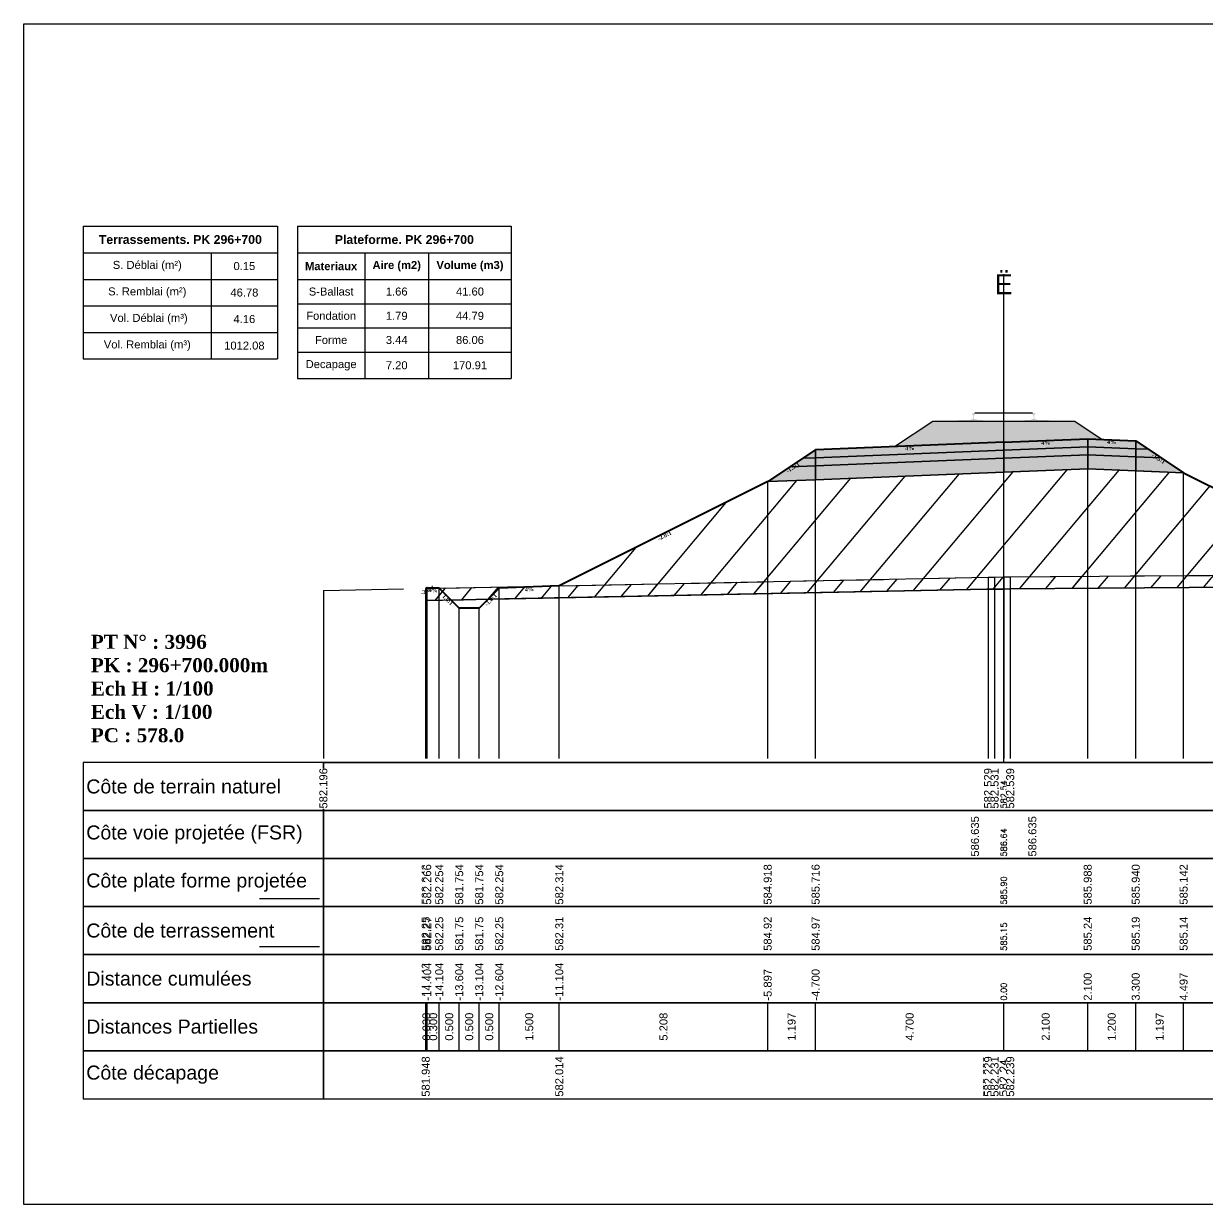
# Model space of a CAD drawing. Header units: millimetres. Extents: x 2762 to 3076, y 916 to 3305.
# Drawn here: x 2950.21 to 2979.79, y 3163.65 to 3193.15 of the extents above; entities that cross this region are included whole.
import ezdxf

# ---------------------------------------------------------------- set-up
doc = ezdxf.new("R2010")
doc.units = ezdxf.units.MM
doc.header["$LTSCALE"] = 2
doc.linetypes.add('CACHE', pattern=[9.525, 6.35, -3.175])
doc.linetypes.add('DASHED', pattern=[0.75, 0.5, -0.25])
for name, color, linetype in [('C-ANNO-TABL', 1, 'Continuous'), ('C-ANNO-TABL-TEXT', 150, 'Continuous'), ('C-ANNO-TABL-TITL', 150, 'Continuous'), ('C-ANNO-TABL-TTBL', 5, 'Continuous'), ('C-ROAD-CORR', 5, 'Continuous'), ('C-ROAD-SCTN', 7, 'Continuous')]:
    doc.layers.add(name, color=color, linetype=linetype)
doc.styles.add('ARIAL', font='arial.ttf')
doc.styles.add('C3D_Etiquette', font='romans.shx')
doc.styles.add('C3D_Profil_Travers', font='romans.shx')
doc.styles.get("Standard").update_dxf_attribs({"font": 'arial.ttf'})

msp = doc.modelspace()

# ---------------------------------------------------------------- hatches: boundary and pattern name
at = {"linetype": 'Continuous', "lineweight": -3}
h = msp.add_hatch(dxfattribs=at)
h.set_pattern_fill('GRAVEL', color=252, scale=0.009, style=0)
h.set_pattern_definition([(228.0128, (2972.136781, 3182.807254), (-1.8288, -2.0574), [0.030755, -3.0447435]), (184.96974, (2972.116207, 3182.784394), (2.743199999, 0.228600013), [0.0527764, -5.2248644]), (132.51045, (2972.063629, 3182.779822), (2.286, -2.5146), [0.0372133, -3.684125]), (267.2737, (2971.974475, 3182.722672), (0.2286, 4.572), [0.0480604, -4.7579794]), (292.83365, (2971.972189, 3182.674666), (-1.143, 2.7432), [0.047127, -4.6655827]), (357.2737, (2971.990477, 3182.631232), (-4.572, 0.2286), [0.0480604, -4.7579794]), (37.69424, (2972.038483, 3182.628946), (-2.9718, -2.286), [0.0635574, -6.2921804]), (72.25533, (2972.088775, 3182.667808), (1.6002, 5.0292), [0.0600048, -5.940473]), (121.42957, (2972.107063, 3182.724958), (-1.8288, 2.9718), [0.048223, -4.774099]), (175.23636, (2972.081917, 3182.766106), (2.5146, -0.2286), [0.055054, -2.697654]), (222.39744, (2972.027053, 3182.770678), (-2.7432, -2.5146), [0.071197, -7.0485095]), (138.81407, (2972.20079, 3182.720386), (-1.6002, 1.3716), [0.0243004, -2.405751]), (171.46923, (2972.182501, 3182.736388), (2.9718, -0.4572), [0.0462314, -4.5769175]), (225, (2972.13678, 3182.74325), (-3e-17, -0.2286), [0.032329, -0.29096]), (203.1986, (2972.12078, 3182.770678), (1.143, 0.4572), [0.01741, -1.723556]), (291.8014, (2972.104777, 3182.76382), (-0.2286, 0.6858), [0.024621, -1.206428]), (30.9638, (2972.11392, 3182.74096), (0.6858, 0.4572), [0.039989, -1.292967]), (161.565, (2972.14821, 3182.761534), (0.4572, -0.2286), [0.028916, -0.693981]), (16.38954, (2971.972189, 3182.76382), (2.286, 0.6858), [0.040508, -4.0102944]), (70.34618, (2972.011051, 3182.77525), (-0.9144, -2.5146), [0.033984, -3.3643994]), (293.1986, (2972.14821, 3182.807254), (-0.4572, 1.143), [0.034819, -1.7061465]), (343.61046, (2972.161927, 3182.77525), (-2.286, 0.6858), [0.040508, -4.0102944]), (339.44395, (2971.97219, 3182.622088), (-1.143, 0.4572), [0.039063, -1.914096]), (294.77514, (2972.008765, 3182.608372), (-1.143, 2.5146), [0.0327305, -3.2403234]), (66.8014, (2972.150497, 3182.578654), (0.4572, 1.143), [0.034819, -1.7061465]), (17.35402, (2972.164213, 3182.610658), (-2.9718, -0.9144), [0.0383204, -3.793714]), (69.44395, (2972.038483, 3182.578654), (-0.4572, -1.143), [0.0195316, -1.933628]), (101.3099, (2972.13678, 3182.578654), (-0.2286, 0.9144), [0.011656, -1.1539795]), (165.9638, (2972.134495, 3182.590084), (0.6858, -0.2286), [0.047127, -0.895415]), (186.009, (2972.088775, 3182.601514), (2.286, 0.2286), [0.043674, -4.323723]), (303.69, (2972.11392, 3182.720386), (-0.2286, 0.4572), [0.032969, -0.79126]), (353.15723, (2972.132209, 3182.692954), (3.8862, -0.4572), [0.05756, -5.698441]), (60.9454, (2972.18936, 3182.686096), (-0.9144, -1.6002), [0.023536, -2.330045]), (90, (2972.2008, 3182.70667), (-0.2286, 0.2286), [0.013716, -0.214884]), (120.25644, (2972.084203, 3182.608372), (0.9144, -1.6002), [0.031758, -3.1440547]), (48.0128, (2972.068201, 3182.635804), (1.8288, 2.0574), [0.06151, -3.0139886]), (0, (2972.10935, 3182.68152), (0.2286, 0.2286), [0.059436, -0.169164]), (325.30485, (2972.168785, 3182.681524), (2.286, -1.6002), [0.036145, -3.5783385]), (254.0546, (2972.198503, 3182.66095), (-0.2286, -0.9144), [0.033285, -1.6309485]), (207.64598, (2972.189359, 3182.628946), (-4.3434, -2.286), [0.054193, -5.365122]), (175.42608, (2972.141353, 3182.6038), (-2.9718, 0.2286), [0.0573327, -5.675926])])
h.paths.add_polyline_path([(2971.972, 3182.579), (2972.93, 3183.217), (2976.48, 3183.217), (2977.169, 3182.757), (2976.805, 3182.772)])
msp.add_hatch(color=254, dxfattribs=at).paths.add_polyline_path([(2973.487, 3183.034), (2973.487, 3183.219), (2973.602, 3183.24), (2973.95, 3183.24), (2973.95, 3183.245), (2973.876, 3183.245), (2973.876, 3183.255), (2973.877, 3183.256), (2973.879, 3183.257), (2973.88, 3183.257), (2973.9, 3183.259), (2973.903, 3183.259), (2973.906, 3183.26), (2973.934, 3183.271), (2973.937, 3183.272), (2973.938, 3183.273), (2973.939, 3183.275), (2973.94, 3183.279), (2973.941, 3183.286), (2973.942, 3183.295), (2973.943, 3183.305), (2973.943, 3183.329), (2973.942, 3183.345), (2973.942, 3183.351), (2973.941, 3183.358), (2973.94, 3183.362), (2973.94, 3183.364), (2973.939, 3183.367), (2973.938, 3183.369), (2973.937, 3183.37), (2973.936, 3183.372), (2973.935, 3183.372), (2973.919, 3183.378), (2973.917, 3183.38), (2973.916, 3183.381), (2973.915, 3183.382), (2973.915, 3183.385), (2973.915, 3183.403), (2973.916, 3183.407), (2973.917, 3183.409), (2973.919, 3183.412), (2973.921, 3183.413), (2973.924, 3183.415), (2973.925, 3183.415), (2973.929, 3183.416), (2973.933, 3183.416), (2973.936, 3183.417), (2973.94, 3183.417), (2973.945, 3183.417), (2973.948, 3183.417), (2973.951, 3183.417), (2973.955, 3183.417), (2973.958, 3183.417), (2973.962, 3183.417), (2973.967, 3183.417), (2973.97, 3183.416), (2973.974, 3183.416), (2973.978, 3183.415), (2973.979, 3183.415), (2973.981, 3183.413), (2973.984, 3183.412), (2973.986, 3183.409), (2973.987, 3183.407), (2973.987, 3183.403), (2973.987, 3183.385), (2973.987, 3183.382), (2973.987, 3183.381), (2973.986, 3183.38), (2973.984, 3183.378), (2973.968, 3183.372), (2973.967, 3183.372), (2973.965, 3183.37), (2973.964, 3183.369), (2973.964, 3183.367), (2973.963, 3183.364), (2973.962, 3183.362), (2973.962, 3183.358), (2973.961, 3183.351), (2973.96, 3183.345), (2973.96, 3183.329), (2973.96, 3183.305), (2973.961, 3183.295), (2973.962, 3183.286), (2973.963, 3183.279), (2973.964, 3183.275), (2973.965, 3183.273), (2973.966, 3183.272), (2973.968, 3183.271), (2973.997, 3183.26), (2974, 3183.259), (2974.003, 3183.259), (2974.023, 3183.257), (2974.024, 3183.257), (2974.025, 3183.256), (2974.026, 3183.255), (2974.026, 3183.245), (2973.952, 3183.245), (2973.952, 3183.24), (2974.156, 3183.24), (2974.288, 3183.209), (2975.122, 3183.209), (2975.253, 3183.24), (2975.457, 3183.24), (2975.457, 3183.245), (2975.383, 3183.245), (2975.383, 3183.255), (2975.384, 3183.256), (2975.386, 3183.257), (2975.387, 3183.257), (2975.407, 3183.259), (2975.41, 3183.259), (2975.413, 3183.26), (2975.441, 3183.271), (2975.444, 3183.272), (2975.445, 3183.273), (2975.446, 3183.275), (2975.447, 3183.279), (2975.448, 3183.286), (2975.449, 3183.295), (2975.45, 3183.305), (2975.45, 3183.329), (2975.449, 3183.345), (2975.449, 3183.351), (2975.448, 3183.358), (2975.447, 3183.362), (2975.447, 3183.364), (2975.446, 3183.367), (2975.445, 3183.369), (2975.444, 3183.37), (2975.443, 3183.372), (2975.442, 3183.372), (2975.426, 3183.378), (2975.424, 3183.38), (2975.423, 3183.381), (2975.422, 3183.382), (2975.422, 3183.385), (2975.422, 3183.403), (2975.423, 3183.407), (2975.424, 3183.409), (2975.426, 3183.412), (2975.428, 3183.413), (2975.431, 3183.415), (2975.432, 3183.415), (2975.436, 3183.416), (2975.44, 3183.416), (2975.443, 3183.417), (2975.447, 3183.417), (2975.452, 3183.417), (2975.455, 3183.417), (2975.458, 3183.417), (2975.462, 3183.417), (2975.465, 3183.417), (2975.469, 3183.417), (2975.474, 3183.417), (2975.477, 3183.416), (2975.481, 3183.416), (2975.485, 3183.415), (2975.486, 3183.415), (2975.488, 3183.413), (2975.491, 3183.412), (2975.493, 3183.409), (2975.494, 3183.407), (2975.494, 3183.403), (2975.494, 3183.385), (2975.494, 3183.382), (2975.494, 3183.381), (2975.493, 3183.38), (2975.491, 3183.378), (2975.475, 3183.372), (2975.474, 3183.372), (2975.472, 3183.37), (2975.471, 3183.369), (2975.471, 3183.367), (2975.47, 3183.364), (2975.469, 3183.362), (2975.469, 3183.358), (2975.468, 3183.351), (2975.467, 3183.345), (2975.467, 3183.329), (2975.467, 3183.305), (2975.468, 3183.295), (2975.469, 3183.286), (2975.47, 3183.279), (2975.471, 3183.275), (2975.472, 3183.273), (2975.473, 3183.272), (2975.475, 3183.271), (2975.504, 3183.26), (2975.507, 3183.259), (2975.51, 3183.259), (2975.53, 3183.257), (2975.531, 3183.257), (2975.532, 3183.256), (2975.533, 3183.255), (2975.533, 3183.245), (2975.459, 3183.245), (2975.459, 3183.24), (2975.807, 3183.24), (2975.922, 3183.219), (2975.922, 3183.034)])
h = msp.add_hatch(color=11, dxfattribs=at)
h.paths.add_polyline_path([(2978.005, 3182.524), (2978.005, 3182.724), (2978.324, 3182.511)])
h.paths.add_polyline_path([(2976.805, 3182.572), (2976.805, 3182.772), (2978.005, 3182.724), (2978.005, 3182.524)])
h.paths.add_polyline_path([(2974.705, 3182.488), (2974.705, 3182.688), (2976.805, 3182.772), (2976.805, 3182.572)])
h.paths.add_polyline_path([(2970.005, 3182.3), (2970.005, 3182.5), (2974.705, 3182.688), (2974.705, 3182.488)])
h.paths.add_polyline_path([(2969.685, 3182.287), (2970.005, 3182.5), (2970.005, 3182.3)])
h = msp.add_hatch(color=83, dxfattribs=at)
h.paths.add_polyline_path([(2978.005, 3181.974), (2978.005, 3182.324), (2978.643, 3182.298), (2979.201, 3181.926)])
h.paths.add_polyline_path([(2976.805, 3182.022), (2976.805, 3182.372), (2978.005, 3182.324), (2978.005, 3181.974)])
h.paths.add_polyline_path([(2974.705, 3181.938), (2974.705, 3182.288), (2976.805, 3182.372), (2976.805, 3182.022)])
h.paths.add_polyline_path([(2970.005, 3181.75), (2970.005, 3182.1), (2974.705, 3182.288), (2974.705, 3181.938)])
h.paths.add_polyline_path([(2968.808, 3181.702), (2969.366, 3182.074), (2970.005, 3182.1), (2970.005, 3181.75)])
h = msp.add_hatch(color=30, dxfattribs=at)
h.paths.add_polyline_path([(2978.005, 3182.324), (2978.005, 3182.524), (2978.324, 3182.511), (2978.643, 3182.298)])
h.paths.add_polyline_path([(2976.805, 3182.372), (2976.805, 3182.572), (2978.005, 3182.524), (2978.005, 3182.324)])
h.paths.add_polyline_path([(2974.705, 3182.288), (2974.705, 3182.488), (2976.805, 3182.572), (2976.805, 3182.372)])
h.paths.add_polyline_path([(2970.005, 3182.1), (2970.005, 3182.3), (2974.705, 3182.488), (2974.705, 3182.288)])
h.paths.add_polyline_path([(2969.366, 3182.074), (2969.685, 3182.287), (2970.005, 3182.3), (2970.005, 3182.1)])
h = msp.add_hatch(dxfattribs=at)
h.set_pattern_fill('_U', color=3, angle=50, style=0, pattern_type=0)
h.set_pattern_definition([(50, (2961.8246, 3178.7627), (-0.766044, 0.642788), [])])
h.paths.add_polyline_path([(2961.825, 3178.763), (2962.1, 3179.038), (2963.6, 3179.098), (2968.808, 3181.702), (2976.805, 3182.022), (2979.201, 3181.926), (2984.266, 3179.394), (2984.266, 3179.094), (2974.868, 3179.023), (2974.477, 3179.015), (2974.315, 3179.013), (2974.287, 3179.012)])
h.paths.add_polyline_path([(2960.263, 3178.731), (2960.263, 3179.031), (2960.3, 3179.05), (2960.6, 3179.038), (2960.894, 3178.744)])
h = msp.add_hatch(dxfattribs=at)
h.set_pattern_fill('_U', color=150, scale=0.5, angle=50, style=0, pattern_type=0)
h.set_pattern_definition([(50, (2961.82464, 3178.7627), (-0.383022, 0.321394), [])])
h.paths.add_polyline_path([(2961.825, 3178.763), (2962.1, 3179.038), (2963.6, 3179.098), (2974.315, 3179.313), (2974.477, 3179.315), (2974.868, 3179.323), (2984.266, 3179.394), (2984.266, 3179.094), (2974.868, 3179.023), (2974.477, 3179.015), (2974.315, 3179.013), (2974.287, 3179.012)])
h.paths.add_polyline_path([(2960.6, 3179.038), (2963.6, 3179.098), (2962.1, 3179.038), (2961.825, 3178.763), (2960.894, 3178.744)])
h.paths.add_polyline_path([(2960.263, 3178.731), (2960.263, 3179.031), (2960.6, 3179.038), (2960.894, 3178.744)])

# ---------------------------------------------------------------- linework, layer by layer
at = {"color": 7, "linetype": 'Continuous', "lineweight": -3}
for p, q in [((2974.705, 3174.684), (2974.705, 3186.884)), ((2957.704, 3174.684), (2991.706, 3174.684)), ((2960.263, 3167.484), (2960.263, 3168.684)), ((2960.3, 3167.484), (2960.3, 3168.684)), ((2960.3, 3167.484), (2960.3, 3168.684)), ((2960.6, 3167.484), (2960.6, 3168.684)), ((2960.6, 3167.484), (2960.6, 3168.684)), ((2961.1, 3167.484), (2961.1, 3168.684)), ((2961.1, 3167.484), (2961.1, 3168.684)), ((2961.6, 3167.484), (2961.6, 3168.684)), ((2961.6, 3167.484), (2961.6, 3168.684)), ((2962.1, 3167.484), (2962.1, 3168.684)), ((2962.1, 3167.484), (2962.1, 3168.684)), ((2963.6, 3167.484), (2963.6, 3168.684)), ((2963.6, 3167.484), (2963.6, 3168.684)), ((2968.808, 3167.484), (2968.808, 3168.684)), ((2968.808, 3167.484), (2968.808, 3168.684)), ((2970.005, 3167.484), (2970.005, 3168.684)), ((2970.005, 3167.484), (2970.005, 3168.684)), ((2974.705, 3167.484), (2974.705, 3168.684)), ((2974.705, 3167.484), (2974.705, 3168.684)), ((2976.805, 3167.484), (2976.805, 3168.684)), ((2976.805, 3167.484), (2976.805, 3168.684)), ((2978.005, 3167.484), (2978.005, 3168.684)), ((2978.005, 3167.484), (2978.005, 3168.684)), ((2979.201, 3167.484), (2979.201, 3168.684)), ((2979.201, 3167.484), (2979.201, 3168.684))]:
    msp.add_line(p, q, dxfattribs=at)
at = {"color": 251, "linetype": 'Continuous', "lineweight": -3}
for p, q in [((2971.972, 3182.579), (2972.93, 3183.217)), ((2972.93, 3183.217), (2976.48, 3183.217)), ((2976.48, 3183.217), (2977.169, 3182.757)), ((2970.005, 3182.5), (2974.705, 3182.688)), ((2976.805, 3182.772), (2971.972, 3182.579)), ((2974.705, 3182.688), (2976.805, 3182.772)), ((2974.705, 3182.488), (2974.705, 3182.688)), ((2974.705, 3182.688), (2974.705, 3182.488)), ((2977.169, 3182.757), (2976.805, 3182.772)), ((2976.805, 3182.572), (2976.805, 3182.772)), ((2976.805, 3182.772), (2978.005, 3182.724)), ((2976.805, 3182.772), (2976.805, 3182.572)), ((2978.005, 3182.524), (2978.005, 3182.724)), ((2978.005, 3182.724), (2978.324, 3182.511)), ((2978.005, 3182.724), (2978.005, 3182.524)), ((2969.685, 3182.287), (2970.005, 3182.5)), ((2970.005, 3182.3), (2969.685, 3182.287)), ((2970.005, 3182.3), (2970.005, 3182.5)), ((2970.005, 3182.5), (2970.005, 3182.3)), ((2974.705, 3182.488), (2970.005, 3182.3)), ((2976.805, 3182.572), (2974.705, 3182.488)), ((2978.005, 3182.524), (2976.805, 3182.572)), ((2978.324, 3182.511), (2978.005, 3182.524))]:
    msp.add_line(p, q, dxfattribs=at)
at = {"color": 53, "linetype": 'Continuous', "lineweight": -3}
for p, q in [((2969.685, 3182.287), (2970.005, 3182.3)), ((2970.005, 3182.3), (2974.705, 3182.488)), ((2970.005, 3182.1), (2970.005, 3182.3)), ((2970.005, 3182.3), (2970.005, 3182.1)), ((2974.705, 3182.488), (2976.805, 3182.572)), ((2974.705, 3182.288), (2974.705, 3182.488)), ((2974.705, 3182.488), (2974.705, 3182.288)), ((2976.805, 3182.372), (2974.705, 3182.288)), ((2974.705, 3182.288), (2976.805, 3182.372)), ((2976.805, 3182.372), (2976.805, 3182.572)), ((2976.805, 3182.572), (2978.005, 3182.524)), ((2976.805, 3182.572), (2976.805, 3182.372)), ((2978.005, 3182.324), (2976.805, 3182.372)), ((2976.805, 3182.022), (2976.805, 3182.372)), ((2976.805, 3182.372), (2978.005, 3182.324)), ((2976.805, 3182.372), (2976.805, 3182.022)), ((2978.005, 3182.324), (2978.005, 3182.524)), ((2978.005, 3182.524), (2978.324, 3182.511)), ((2978.005, 3182.524), (2978.005, 3182.324)), ((2978.643, 3182.298), (2978.005, 3182.324)), ((2978.005, 3181.974), (2978.005, 3182.324)), ((2978.005, 3182.324), (2978.643, 3182.298)), ((2978.005, 3182.324), (2978.005, 3181.974)), ((2978.324, 3182.511), (2978.643, 3182.298)), ((2978.643, 3182.298), (2979.201, 3181.926)), ((2968.808, 3181.702), (2969.366, 3182.074)), ((2969.366, 3182.074), (2969.685, 3182.287)), ((2970.005, 3182.1), (2969.366, 3182.074)), ((2969.366, 3182.074), (2970.005, 3182.1)), ((2974.705, 3182.288), (2970.005, 3182.1)), ((2970.005, 3182.1), (2974.705, 3182.288)), ((2970.005, 3181.75), (2970.005, 3182.1)), ((2970.005, 3182.1), (2970.005, 3181.75)), ((2974.705, 3181.938), (2974.705, 3182.288)), ((2974.705, 3182.288), (2974.705, 3181.938)), ((2976.805, 3182.022), (2974.705, 3181.938)), ((2978.005, 3181.974), (2976.805, 3182.022)), ((2970.005, 3181.75), (2968.808, 3181.702)), ((2974.705, 3181.938), (2970.005, 3181.75)), ((2979.201, 3181.926), (2978.005, 3181.974))]:
    msp.add_line(p, q, dxfattribs=at)
at = {"color": 253, "linetype": 'Continuous', "lineweight": -3}
for p, q in [((2968.808, 3181.702), (2976.805, 3182.022)), ((2976.805, 3182.022), (2979.201, 3181.926)), ((2963.6, 3179.098), (2968.808, 3181.702)), ((2979.201, 3181.926), (2984.266, 3179.394)), ((2974.868, 3179.323), (2984.266, 3179.394)), ((2960.263, 3179.031), (2960.3, 3179.05)), ((2960.263, 3179.031), (2960.6, 3179.038)), ((2960.3, 3179.05), (2960.6, 3179.038)), ((2960.6, 3179.038), (2963.6, 3179.098)), ((2960.894, 3178.744), (2960.6, 3179.038)), ((2960.6, 3179.038), (2960.894, 3178.744)), ((2960.6, 3179.038), (2960.894, 3178.744)), ((2961.825, 3178.763), (2962.1, 3179.038)), ((2962.1, 3179.038), (2961.825, 3178.763)), ((2961.825, 3178.763), (2962.1, 3179.038)), ((2962.1, 3179.038), (2963.6, 3179.098)), ((2963.6, 3179.098), (2962.1, 3179.038)), ((2962.1, 3179.038), (2963.6, 3179.098)), ((2963.6, 3179.098), (2974.315, 3179.313)), ((2974.315, 3179.313), (2974.477, 3179.315)), ((2974.477, 3179.315), (2974.868, 3179.323)), ((2984.266, 3179.094), (2974.868, 3179.023)), ((2984.266, 3179.094), (2974.868, 3179.023)), ((2960.263, 3178.731), (2960.263, 3179.031)), ((2960.263, 3178.731), (2960.263, 3179.031)), ((2960.894, 3178.744), (2960.263, 3178.731)), ((2960.894, 3178.744), (2960.263, 3178.731)), ((2961.825, 3178.763), (2960.894, 3178.744)), ((2960.894, 3178.744), (2961.825, 3178.763)), ((2961.1, 3178.538), (2960.894, 3178.744)), ((2961.825, 3178.763), (2961.6, 3178.538)), ((2974.287, 3179.012), (2961.825, 3178.763)), ((2974.287, 3179.012), (2961.825, 3178.763)), ((2974.315, 3179.013), (2974.287, 3179.012)), ((2974.315, 3179.013), (2974.287, 3179.012)), ((2974.477, 3179.015), (2974.315, 3179.013)), ((2974.477, 3179.015), (2974.315, 3179.013)), ((2974.868, 3179.023), (2974.477, 3179.015)), ((2974.868, 3179.023), (2974.477, 3179.015)), ((2961.6, 3178.538), (2961.1, 3178.538))]:
    msp.add_line(p, q, dxfattribs=at)
at = {"color": 8, "linetype": 'CACHE', "lineweight": -3}
for p, q in [((2976.805, 3174.784), (2976.805, 3182.022)), ((2968.808, 3174.784), (2968.808, 3181.702)), ((2970.005, 3174.784), (2970.005, 3181.75)), ((2974.705, 3174.784), (2974.705, 3181.938)), ((2974.705, 3174.784), (2974.705, 3181.938)), ((2978.005, 3174.784), (2978.005, 3181.974)), ((2979.201, 3174.784), (2979.201, 3181.926)), ((2960.3, 3174.784), (2960.3, 3179.05)), ((2960.6, 3174.784), (2960.6, 3179.038)), ((2962.1, 3174.784), (2962.1, 3179.038)), ((2963.6, 3174.784), (2963.6, 3179.098)), ((2960.263, 3174.784), (2960.263, 3179.031)), ((2961.1, 3174.784), (2961.1, 3178.538)), ((2961.6, 3174.784), (2961.6, 3178.538))]:
    msp.add_line(p, q, dxfattribs=at)
at = {"color": 105, "linetype": 'DASHED', "lineweight": -3, "ltscale": 2}
for p, q in [((2974.868, 3179.323), (2991.705, 3179.45)), ((2957.705, 3178.98), (2974.315, 3179.313)), ((2974.315, 3179.313), (2974.477, 3179.315)), ((2974.477, 3179.315), (2974.705, 3179.32)), ((2974.705, 3179.32), (2974.868, 3179.323))]:
    msp.add_line(p, q, dxfattribs=at)
at = {"color": 98, "linetype": 'CACHE', "lineweight": -3}
for p, q in [((2974.315, 3179.313), (2974.315, 3174.784)), ((2974.477, 3179.315), (2974.477, 3174.784)), ((2974.705, 3179.32), (2974.705, 3174.784)), ((2974.868, 3179.323), (2974.868, 3174.784)), ((2957.705, 3178.98), (2957.705, 3174.784))]:
    msp.add_line(p, q, dxfattribs=at)
at = {"color": 6, "linetype": 'Continuous', "lineweight": -3}
for p, q in [((2974.868, 3179.023), (2984.266, 3179.094)), ((2960.263, 3178.731), (2963.6, 3178.798)), ((2963.6, 3178.798), (2974.287, 3179.012)), ((2974.287, 3179.012), (2974.315, 3179.013)), ((2974.315, 3179.013), (2974.477, 3179.015)), ((2974.477, 3179.015), (2974.705, 3179.02)), ((2974.705, 3179.02), (2974.868, 3179.023))]:
    msp.add_line(p, q, dxfattribs=at)
at = {"color": 154, "linetype": 'Continuous', "lineweight": -3}
msp.add_line((2956.104, 3171.284), (2957.604, 3171.284), dxfattribs=at)
at = {"color": 1, "linetype": 'Continuous', "lineweight": -3}
msp.add_line((2956.104, 3170.084), (2957.604, 3170.084), dxfattribs=at)
at = {"color": 7, "linetype": 'Continuous', "lineweight": -3}
for points in [[(2957.704, 3173.484), (2957.704, 3174.684), (2951.704, 3174.684), (2951.704, 3173.484)], [(2957.704, 3173.484), (2991.706, 3173.484), (2991.706, 3174.684), (2957.704, 3174.684)], [(2957.704, 3172.284), (2957.704, 3173.484), (2951.704, 3173.484), (2951.704, 3172.284)], [(2957.704, 3172.284), (2991.706, 3172.284), (2991.706, 3173.484), (2957.704, 3173.484)], [(2957.704, 3171.084), (2957.704, 3172.284), (2951.704, 3172.284), (2951.704, 3171.084)], [(2957.704, 3171.084), (2991.706, 3171.084), (2991.706, 3172.284), (2957.704, 3172.284)], [(2957.704, 3169.884), (2957.704, 3171.084), (2951.704, 3171.084), (2951.704, 3169.884)], [(2957.704, 3169.884), (2991.706, 3169.884), (2991.706, 3171.084), (2957.704, 3171.084)], [(2957.704, 3168.684), (2957.704, 3169.884), (2951.704, 3169.884), (2951.704, 3168.684)], [(2957.704, 3168.684), (2991.706, 3168.684), (2991.706, 3169.884), (2957.704, 3169.884)], [(2957.704, 3167.484), (2957.704, 3168.684), (2951.704, 3168.684), (2951.704, 3167.484)], [(2957.704, 3167.484), (2991.706, 3167.484), (2991.706, 3168.684), (2957.704, 3168.684)], [(2957.704, 3166.284), (2957.704, 3167.484), (2951.704, 3167.484), (2951.704, 3166.284)], [(2957.704, 3166.284), (2991.706, 3166.284), (2991.706, 3167.484), (2957.704, 3167.484)]]:
    msp.add_3dface(points, dxfattribs=at)
at = {"layer": 'C-ANNO-TABL', "color": 7, "linetype": 'Continuous', "lineweight": -3}
for p, q in [((2951.704, 3187.419), (2954.904, 3187.419)), ((2954.904, 3187.419), (2956.557, 3187.419)), ((2954.904, 3187.419), (2954.904, 3186.757)), ((2957.057, 3187.416), (2958.739, 3187.416)), ((2958.739, 3187.416), (2960.335, 3187.416)), ((2958.739, 3187.416), (2958.739, 3186.754)), ((2960.335, 3187.416), (2962.398, 3187.416)), ((2960.335, 3187.416), (2960.335, 3186.754)), ((2951.704, 3186.757), (2954.904, 3186.757)), ((2954.904, 3186.757), (2956.557, 3186.757)), ((2954.904, 3186.757), (2954.904, 3186.095)), ((2957.057, 3186.754), (2958.739, 3186.754)), ((2958.739, 3186.754), (2960.335, 3186.754)), ((2958.739, 3186.754), (2958.739, 3186.147)), ((2960.335, 3186.754), (2962.398, 3186.754)), ((2960.335, 3186.754), (2960.335, 3186.147)), ((2957.057, 3186.147), (2958.739, 3186.147)), ((2958.739, 3186.147), (2960.335, 3186.147)), ((2958.739, 3186.147), (2958.739, 3185.543)), ((2960.335, 3186.147), (2962.398, 3186.147)), ((2960.335, 3186.147), (2960.335, 3185.543)), ((2951.704, 3186.095), (2954.904, 3186.095)), ((2954.904, 3186.095), (2956.557, 3186.095)), ((2954.904, 3186.095), (2954.904, 3185.432)), ((2957.057, 3185.543), (2958.739, 3185.543)), ((2958.739, 3185.543), (2960.335, 3185.543)), ((2958.739, 3185.543), (2958.739, 3184.939)), ((2960.335, 3185.543), (2962.398, 3185.543)), ((2960.335, 3185.543), (2960.335, 3184.939)), ((2951.704, 3185.432), (2954.904, 3185.432)), ((2954.904, 3185.432), (2956.557, 3185.432)), ((2954.904, 3185.432), (2954.904, 3184.77)), ((2957.057, 3184.939), (2958.739, 3184.939)), ((2958.739, 3184.939), (2960.335, 3184.939)), ((2958.739, 3184.939), (2958.739, 3184.28)), ((2960.335, 3184.939), (2962.398, 3184.939)), ((2960.335, 3184.939), (2960.335, 3184.28))]:
    msp.add_line(p, q, dxfattribs=at)
at = {"layer": 'C-ANNO-TABL-TTBL', "color": 7, "linetype": 'Continuous', "lineweight": -3}
for p, q in [((2951.704, 3188.084), (2956.557, 3188.084)), ((2951.704, 3188.084), (2951.704, 3187.419)), ((2956.557, 3188.084), (2956.557, 3187.419)), ((2957.057, 3188.084), (2962.398, 3188.084)), ((2957.057, 3188.084), (2957.057, 3187.416)), ((2962.398, 3188.084), (2962.398, 3187.416)), ((2951.704, 3187.419), (2951.704, 3186.757)), ((2956.557, 3187.419), (2956.557, 3186.757)), ((2957.057, 3187.416), (2957.057, 3186.754)), ((2962.398, 3187.416), (2962.398, 3186.754)), ((2951.704, 3186.757), (2951.704, 3186.095)), ((2956.557, 3186.757), (2956.557, 3186.095)), ((2957.057, 3186.754), (2957.057, 3186.147)), ((2962.398, 3186.754), (2962.398, 3186.147)), ((2957.057, 3186.147), (2957.057, 3185.543)), ((2962.398, 3186.147), (2962.398, 3185.543)), ((2951.704, 3186.095), (2951.704, 3185.432)), ((2956.557, 3186.095), (2956.557, 3185.432)), ((2957.057, 3185.543), (2957.057, 3184.939)), ((2962.398, 3185.543), (2962.398, 3184.939)), ((2951.704, 3185.432), (2951.704, 3184.77)), ((2956.557, 3185.432), (2956.557, 3184.77)), ((2951.704, 3184.77), (2954.904, 3184.77)), ((2954.904, 3184.77), (2956.557, 3184.77)), ((2957.057, 3184.939), (2957.057, 3184.28)), ((2962.398, 3184.939), (2962.398, 3184.28)), ((2957.057, 3184.28), (2958.739, 3184.28)), ((2958.739, 3184.28), (2960.335, 3184.28)), ((2960.335, 3184.28), (2962.398, 3184.28))]:
    msp.add_line(p, q, dxfattribs=at)
at = {"layer": 'C-ROAD-CORR', "color": 1, "linetype": 'Continuous', "lineweight": 40}
for p, q in [((2974.705, 3182.688), (2970.005, 3182.5)), ((2974.705, 3182.688), (2976.805, 3182.772)), ((2976.805, 3182.772), (2978.005, 3182.724)), ((2978.005, 3182.724), (2979.201, 3181.926)), ((2970.005, 3182.5), (2968.808, 3181.702)), ((2968.808, 3181.702), (2963.6, 3179.098)), ((2979.201, 3181.926), (2984.266, 3179.394)), ((2960.3, 3179.05), (2960.263, 3179.031)), ((2960.6, 3179.038), (2960.3, 3179.05)), ((2961.1, 3178.538), (2960.6, 3179.038)), ((2962.1, 3179.038), (2961.6, 3178.538)), ((2963.6, 3179.098), (2962.1, 3179.038)), ((2961.6, 3178.538), (2961.1, 3178.538))]:
    msp.add_line(p, q, dxfattribs=at)
at = {"layer": 'C-ROAD-CORR', "color": 102, "linetype": 'Continuous', "lineweight": -3, "ltscale": 0.5}
for p, q in [((2974.705, 3181.938), (2976.805, 3182.022)), ((2976.805, 3182.022), (2978.005, 3181.974)), ((2970.005, 3181.75), (2968.808, 3181.702)), ((2974.705, 3181.938), (2970.005, 3181.75)), ((2978.005, 3181.974), (2979.201, 3181.926))]:
    msp.add_line(p, q, dxfattribs=at)
at = {"layer": 'C-ROAD-CORR', "color": 1, "linetype": 'Continuous', "lineweight": -3}
for p, q in [((2961.1, 3178.538), (2960.6, 3179.038)), ((2962.1, 3179.038), (2961.6, 3178.538))]:
    msp.add_line(p, q, dxfattribs=at)
at = {"layer": 'C-ROAD-SCTN', "color": 140, "linetype": 'Continuous', "lineweight": -3}
for p, q in [((2971.972, 3182.579), (2972.93, 3183.217)), ((2972.93, 3183.217), (2972.973, 3183.217)), ((2972.973, 3183.217), (2974.705, 3183.217)), ((2974.705, 3183.217), (2976.436, 3183.217)), ((2976.436, 3183.217), (2976.48, 3183.217)), ((2976.48, 3183.217), (2977.169, 3182.757))]:
    msp.add_line(p, q, dxfattribs=at)
at = {"layer": 'C-ROAD-SCTN', "color": 154, "linetype": 'Continuous', "lineweight": -3}
for p, q in [((2973.987, 3183.419), (2974.705, 3183.419)), ((2974.705, 3183.419), (2975.422, 3183.419)), ((2970.005, 3182.5), (2974.705, 3182.688)), ((2974.705, 3182.688), (2976.805, 3182.772)), ((2976.805, 3182.772), (2978.005, 3182.724)), ((2978.005, 3182.724), (2979.201, 3181.926)), ((2968.808, 3181.702), (2970.005, 3182.5)), ((2963.6, 3179.098), (2968.808, 3181.702)), ((2979.201, 3181.926), (2984.266, 3179.394)), ((2960.263, 3179.031), (2960.3, 3179.05)), ((2960.3, 3179.05), (2960.6, 3179.038)), ((2960.6, 3179.038), (2961.1, 3178.538)), ((2961.6, 3178.538), (2962.1, 3179.038)), ((2962.1, 3179.038), (2963.6, 3179.098)), ((2961.1, 3178.538), (2961.6, 3178.538))]:
    msp.add_line(p, q, dxfattribs=at)
at = {"layer": 'C-ROAD-SCTN', "color": 1, "linetype": 'Continuous', "lineweight": -3}
for p, q in [((2974.705, 3181.938), (2976.805, 3182.022)), ((2976.805, 3182.022), (2978.005, 3181.974)), ((2963.6, 3179.098), (2968.808, 3181.702)), ((2968.808, 3181.702), (2970.005, 3181.75)), ((2970.005, 3181.75), (2974.705, 3181.938)), ((2978.005, 3181.974), (2979.201, 3181.926)), ((2979.201, 3181.926), (2984.266, 3179.394)), ((2960.263, 3179.031), (2960.3, 3179.05)), ((2960.3, 3179.05), (2960.6, 3179.038)), ((2960.6, 3179.038), (2961.1, 3178.538)), ((2961.6, 3178.538), (2962.1, 3179.038)), ((2962.1, 3179.038), (2963.6, 3179.098)), ((2961.1, 3178.538), (2961.6, 3178.538))]:
    msp.add_line(p, q, dxfattribs=at)

# ---------------------------------------------------------------- texts
at = {"color": 7, "linetype": 'Continuous', "lineweight": -3}
for s, insert, char_height, attachment_point, style in [('{\\fWingdings|b0|i0|c2|p0;Ë}', (2974.705, 3186.384), 0.5, 8, 'C3D_Profil_Travers'), ('{\\fTimes New Roman|b1|i0|c0|p18;PT N° : 3996\\PPK : 296+700.000m\\PEch H : 1/100\\PEch V : 1/100\\PPC : 578.0}', (2951.893, 3175.184), 0.35, 7, 'C3D_Profil_Travers'), ('{\\fArial|b0|i0|c0|p34;Côte de terrain naturel}', (2951.779, 3174.084), 0.35, 4, 'C3D_Etiquette'), ('{\\fArial|b0|i0|c0|p34;Côte plate forme projetée}', (2951.779, 3171.684), 0.35, 4, 'C3D_Etiquette'), ('{\\fArial|b0|i0|c0|p34;Côte de terrassement}', (2951.779, 3170.484), 0.35, 4, 'C3D_Etiquette'), ('{\\fArial|b0|i0|c0|p34;Distance cumulées}', (2951.779, 3169.284), 0.35, 4, 'C3D_Etiquette'), ('{\\fArial|b0|i0|c0|p34;Distances Partielles}', (2951.779, 3168.084), 0.35, 4, 'C3D_Etiquette'), ('{\\fArial|b0|i0|c0|p34;Côte décapage}', (2951.779, 3166.884), 0.35, 4, 'C3D_Etiquette')]:
    msp.add_mtext(s, dxfattribs=dict(at, insert=insert, char_height=char_height, attachment_point=attachment_point, style=style))
at = {"color": 7, "linetype": 'Continuous', "lineweight": -3, "char_height": 0.1, "attachment_point": 2, "style": 'C3D_Etiquette'}
for s, insert, width, rotation in [('{\\fTimes New Roman|b1|i0|c0|p18;4%}', (2972.355, 3182.59), 0.42071, 2.2906), ('{\\fTimes New Roman|b1|i0|c0|p18;4%}', (2975.755, 3182.726), 0.37094, 2.2906), ('{\\fTimes New Roman|b1|i0|c0|p18;4%}', (2977.404, 3182.744), 0.42071, 357.7094), ('{\\fTimes New Roman|b1|i0|c0|p18;-1.5:1}', (2978.601, 3182.322), 0.34598, 326.3099), ('{\\fTimes New Roman|b1|i0|c0|p18;-1.5:1}', (2969.408, 3182.098), 0.34598, 33.6901), ('{\\fTimes New Roman|b1|i0|c0|p18;-2.0:1}', (2966.206, 3180.397), 0.34598, 26.5651), ('{\\fTimes New Roman|b1|i0|c0|p18;-2.0:1}', (2960.283, 3179.037), 0.34598, 26.5651), ('{\\fTimes New Roman|b1|i0|c0|p18;4%}', (2960.45, 3179.04), 0.37094, 357.7094), ('{\\fTimes New Roman|b1|i0|c0|p18;4%}', (2962.85, 3179.064), 0.42071, 2.2906), ('{\\fTimes New Roman|b1|i0|c0|p18;1.0:1}', (2960.847, 3178.785), 0.29001, 315), ('{\\fTimes New Roman|b1|i0|c0|p18;-1.0:1}', (2961.853, 3178.785), 0.34598, 45)]:
    msp.add_mtext(s, dxfattribs=dict(at, insert=insert, width=width, rotation=rotation))
at = {"color": 7, "linetype": 'Continuous', "lineweight": -3, "insert": (2951.779, 3172.884), "char_height": 0.35, "attachment_point": 4}
msp.add_mtext('{\\fArial|b0|i0|c0|p34;Côte voie projetée (FSR)}', dxfattribs=at)
at = {"color": 7, "linetype": 'Continuous', "lineweight": -3, "rotation": 90, "style": 'C3D_Profil_Travers'}
for s, insert, char_height, attachment_point in [('586.64', (2974.705, 3172.334), 0.15, 4), ('585.90', (2974.705, 3171.134), 0.15, 4), ('{\\fArial|b0|i0|c0|p34;582.25}', (2960.263, 3169.979), 0.2, 4), ('{\\fArial|b0|i0|c0|p34;582.27}', (2960.3, 3169.979), 0.2, 4), ('{\\fArial|b0|i0|c0|p34;582.25}', (2960.6, 3169.979), 0.2, 4), ('{\\fArial|b0|i0|c0|p34;581.75}', (2961.1, 3169.979), 0.2, 4), ('{\\fArial|b0|i0|c0|p34;581.75}', (2961.6, 3169.979), 0.2, 4), ('{\\fArial|b0|i0|c0|p34;582.25}', (2962.1, 3169.979), 0.2, 4), ('{\\fArial|b0|i0|c0|p34;582.31}', (2963.6, 3169.979), 0.2, 4), ('{\\fArial|b0|i0|c0|p34;584.92}', (2968.808, 3169.979), 0.2, 4), ('{\\fArial|b0|i0|c0|p34;584.97}', (2970.005, 3169.979), 0.2, 4), ('{\\fArial|b0|i0|c0|p34;585.24}', (2976.805, 3169.979), 0.2, 4), ('{\\fArial|b0|i0|c0|p34;585.19}', (2978.005, 3169.979), 0.2, 4), ('{\\fArial|b0|i0|c0|p34;585.14}', (2979.201, 3169.979), 0.2, 4), ('585.15', (2974.705, 3169.979), 0.15, 4), ('0.00', (2974.705, 3168.734), 0.15, 4), ('{\\fArial|b0|i0|c0|p34;0.038}', (2960.281, 3168.084), 0.2, 5), ('{\\fArial|b0|i0|c0|p34;0.300}', (2960.45, 3168.084), 0.2, 5), ('{\\fArial|b0|i0|c0|p34;0.500}', (2960.85, 3168.084), 0.2, 5), ('{\\fArial|b0|i0|c0|p34;0.500}', (2961.35, 3168.084), 0.2, 5), ('{\\fArial|b0|i0|c0|p34;0.500}', (2961.85, 3168.084), 0.2, 5), ('{\\fArial|b0|i0|c0|p34;1.500}', (2962.85, 3168.084), 0.2, 5), ('{\\fArial|b0|i0|c0|p34;5.208}', (2966.204, 3168.084), 0.2, 5), ('{\\fArial|b0|i0|c0|p34;1.197}', (2969.406, 3168.084), 0.2, 5), ('{\\fArial|b0|i0|c0|p34;4.700}', (2972.355, 3168.084), 0.2, 5), ('{\\fArial|b0|i0|c0|p34;2.100}', (2975.755, 3168.084), 0.2, 5), ('{\\fArial|b0|i0|c0|p34;1.200}', (2977.405, 3168.084), 0.2, 5), ('{\\fArial|b0|i0|c0|p34;1.197}', (2978.603, 3168.084), 0.2, 5)]:
    msp.add_mtext(s, dxfattribs=dict(at, insert=insert, char_height=char_height, attachment_point=attachment_point))
at = {"layer": 'C-ANNO-TABL-TEXT', "color": 7, "linetype": 'Continuous', "lineweight": -3, "char_height": 0.2, "attachment_point": 5, "style": 'ARIAL'}
for s, insert in [('{\\fArial|b0|i0|c0|p34;\\C7;0.15}', (2955.73, 3187.088)), ('{\\fArial|b0|i0|c0|p34;\\C7;46.78}', (2955.73, 3186.426)), ('{\\fArial|b0|i0|c0|p34;\\C7;S-Ballast}', (2957.898, 3186.451)), ('{\\fArial|b0|i0|c0|p34;\\C7;1.66}', (2959.537, 3186.451)), ('{\\C18;\\c0;41.60}', (2961.367, 3186.451)), ('{\\fArial|b0|i0|c0|p34;\\C7;4.16}', (2955.73, 3185.764)), ('{\\fArial|b0|i0|c0|p34;\\C7;Fondation}', (2957.898, 3185.845)), ('{\\fArial|b0|i0|c0|p34;\\C7;1.79}', (2959.537, 3185.845)), ('{\\C18;\\c0;44.79}', (2961.367, 3185.845)), ('{\\fArial|b0|i0|c0|p34;\\C7;Forme}', (2957.898, 3185.241)), ('{\\fArial|b0|i0|c0|p34;\\C7;3.44}', (2959.537, 3185.241)), ('{\\C18;\\c0;86.06}', (2961.367, 3185.241)), ('{\\fArial|b0|i0|c0|p34;\\C7;1012.08}', (2955.73, 3185.101)), ('{\\fArial|b0|i0|c0|p34;\\C7;Decapage}', (2957.898, 3184.609)), ('{\\fArial|b0|i0|c0|p34;\\C7;7.20}', (2959.537, 3184.609)), ('{\\C18;\\c0;170.91}', (2961.367, 3184.609))]:
    msp.add_mtext(s, dxfattribs=dict(at, insert=insert))
at = {"layer": 'C-ANNO-TABL-TITL', "color": 7, "linetype": 'Continuous', "lineweight": -3, "attachment_point": 5, "style": 'ARIAL'}
for s, insert, char_height in [('{\\fArial|b1|i0|c0|p34;\\C7;Terrassements. PK 296+700}', (2954.13, 3187.751), 0.22), ('{\\fArial|b1|i0|c0|p34;\\C18;\\c0;Plateforme. PK 296+700}', (2959.727, 3187.75), 0.22), ('{\\fArial|b0|i0|c0|p34;\\C7;S. Déblai (m²) }', (2953.304, 3187.088), 0.2), ('{\\fArial|b1|i0|c0|p34;\\C7;Materiaux   }', (2957.898, 3187.085), 0.2), ('{\\fArial|b1|i0|c0|p34;\\C7;Aire (m2)}', (2959.537, 3187.085), 0.2), ('{\\fArial|b1|i0|c0|p34;\\C7;Volume (m3)}', (2961.367, 3187.085), 0.2), ('{\\fArial|b0|i0|c0|p34;\\C7;S. Remblai (m²) }', (2953.304, 3186.426), 0.2), ('{\\fArial|b0|i0|c0|p34;\\C7; Vol. Déblai (m³) }', (2953.304, 3185.764), 0.2), ('{\\fArial|b0|i0|c0|p34;\\C7;Vol. Remblai (m³)}', (2953.304, 3185.101), 0.2)]:
    msp.add_mtext(s, dxfattribs=dict(at, insert=insert, char_height=char_height))

# ---------------------------------------------------------------- next in the draw order: texts
at = {"color": 7, "linetype": 'Continuous', "lineweight": -3, "char_height": 0.2, "attachment_point": 4, "rotation": 90, "style": 'C3D_Profil_Travers', "bg_fill": 3, "box_fill_scale": 1.000375, "bg_fill_color": 256, "bg_fill_true_color": 13158600, "bg_fill_transparency": 0}
for s, insert, width in [('{\\fArial|b0|i0|c0|p34;582.196}', (2957.705, 3173.534), 0.99539), ('{\\fArial|b0|i0|c0|p34;582.529}', (2974.315, 3173.534), 0.99595), ('{\\fArial|b0|i0|c0|p34;586.635}', (2973.987, 3172.334), 0.99705), ('{\\fArial|b0|i0|c0|p34;586.635}', (2975.422, 3172.334), 0.99705), ('{\\fArial|b0|i0|c0|p34;582.248}', (2960.263, 3171.134), 0.99595), ('{\\fArial|b0|i0|c0|p34;581.754}', (2961.1, 3171.134), 0.99471), ('{\\fArial|b0|i0|c0|p34;581.754}', (2961.6, 3171.134), 0.99471), ('{\\fArial|b0|i0|c0|p34;582.254}', (2962.1, 3171.134), 0.99471), ('{\\fArial|b0|i0|c0|p34;582.314}', (2963.6, 3171.134), 0.99471), ('{\\fArial|b0|i0|c0|p34;584.918}', (2968.808, 3171.134), 0.99595), ('{\\fArial|b0|i0|c0|p34;585.716}', (2970.005, 3171.134), 0.99539), ('{\\fArial|b0|i0|c0|p34;585.988}', (2976.805, 3171.134), 0.99595), ('{\\fArial|b0|i0|c0|p34;585.940}', (2978.005, 3171.134), 0.99484), ('{\\fArial|b0|i0|c0|p34;585.142}', (2979.201, 3171.134), 0.99347), ('{\\fArial|b0|i0|c0|p34;\\C256;-14.442}', (2960.263, 3168.734), 0.93325), ('{\\fArial|b0|i0|c0|p34;\\C256;-13.604}', (2961.1, 3168.734), 0.93449), ('{\\fArial|b0|i0|c0|p34;\\C256;-13.104}', (2961.6, 3168.734), 0.93449), ('{\\fArial|b0|i0|c0|p34;\\C256;-12.604}', (2962.1, 3168.734), 0.93449), ('{\\fArial|b0|i0|c0|p34;\\C256;-11.104}', (2963.6, 3168.734), 0.93449), ('{\\fArial|b0|i0|c0|p34;\\C256;-5.897}', (2968.808, 3168.734), 0.77838), ('{\\fArial|b0|i0|c0|p34;\\C256;-4.700}', (2970.005, 3168.734), 0.77769), ('{\\fArial|b0|i0|c0|p34;\\C256;2.100}', (2976.805, 3168.734), 0.6844), ('{\\fArial|b0|i0|c0|p34;\\C256;3.300}', (2978.005, 3168.734), 0.68082), ('{\\fArial|b0|i0|c0|p34;\\C256;4.497}', (2979.201, 3168.734), 0.68978), ('{\\fArial|b0|i0|c0|p34;581.948}', (2960.263, 3166.334), 0.99595), ('{\\fArial|b0|i0|c0|p34;582.014}', (2963.6, 3166.334), 0.99471), ('{\\fArial|b0|i0|c0|p34;582.228}', (2974.287, 3166.334), 0.99595)]:
    msp.add_mtext(s, dxfattribs=dict(at, insert=insert, width=width))

# ---------------------------------------------------------------- next in the draw order: texts
for s, insert, width in [('{\\fArial|b0|i0|c0|p34;582.531}', (2974.477, 3173.534), 0.95654), ('{\\fArial|b0|i0|c0|p34;582.266}', (2960.3, 3171.134), 0.99539), ('{\\fArial|b0|i0|c0|p34;\\C256;-14.404}', (2960.3, 3168.734), 0.93449), ('{\\fArial|b0|i0|c0|p34;582.229}', (2974.315, 3166.334), 0.99595)]:
    msp.add_mtext(s, dxfattribs=dict(at, insert=insert, width=width))

# ---------------------------------------------------------------- next in the draw order: texts
at = {"color": 7, "linetype": 'Continuous', "lineweight": -3, "insert": (2974.705, 3173.534), "char_height": 0.15, "attachment_point": 4, "rotation": 90, "style": 'C3D_Profil_Travers'}
msp.add_mtext('582.54', dxfattribs=at)
at = {"color": 7, "linetype": 'Continuous', "lineweight": -3, "char_height": 0.2, "attachment_point": 4, "rotation": 90, "style": 'C3D_Profil_Travers', "bg_fill": 3, "box_fill_scale": 1.000375, "bg_fill_color": 256, "bg_fill_true_color": 13158600, "bg_fill_transparency": 0}
for s, insert, width in [('{\\fArial|b0|i0|c0|p34;582.254}', (2960.6, 3171.134), 0.99471), ('{\\fArial|b0|i0|c0|p34;\\C256;-14.104}', (2960.6, 3168.734), 0.93449), ('{\\fArial|b0|i0|c0|p34;582.231}', (2974.477, 3166.334), 0.95654)]:
    msp.add_mtext(s, dxfattribs=dict(at, insert=insert, width=width))

# ---------------------------------------------------------------- next in the draw order: texts
at = {"color": 7, "linetype": 'Continuous', "lineweight": -3, "insert": (2974.868, 3173.534), "char_height": 0.2, "width": 0.99595, "attachment_point": 4, "rotation": 90, "style": 'C3D_Profil_Travers', "bg_fill": 3, "box_fill_scale": 1.000375, "bg_fill_color": 256, "bg_fill_true_color": 13158600, "bg_fill_transparency": 0}
msp.add_mtext('{\\fArial|b0|i0|c0|p34;582.539}', dxfattribs=at)
at = {"color": 7, "linetype": 'Continuous', "lineweight": -3, "insert": (2974.705, 3166.334), "char_height": 0.2, "attachment_point": 4, "rotation": 90, "style": 'C3D_Profil_Travers'}
msp.add_mtext('582.24', dxfattribs=at)

# ---------------------------------------------------------------- next in the draw order: texts
at = {"color": 7, "linetype": 'Continuous', "lineweight": -3, "insert": (2974.868, 3166.334), "char_height": 0.2, "width": 0.99595, "attachment_point": 4, "rotation": 90, "style": 'C3D_Profil_Travers', "bg_fill": 3, "box_fill_scale": 1.000375, "bg_fill_color": 256, "bg_fill_true_color": 13158600, "bg_fill_transparency": 0}
msp.add_mtext('{\\fArial|b0|i0|c0|p34;582.239}', dxfattribs=at)

# ---------------------------------------------------------------- next in the draw order: linework, layer by layer
msp.add_lwpolyline([(2950.215, 3193.145), (2999.215, 3193.145), (2999.215, 3163.645), (2950.215, 3163.645)], close=True)

doc.saveas('drawing.dxf')
